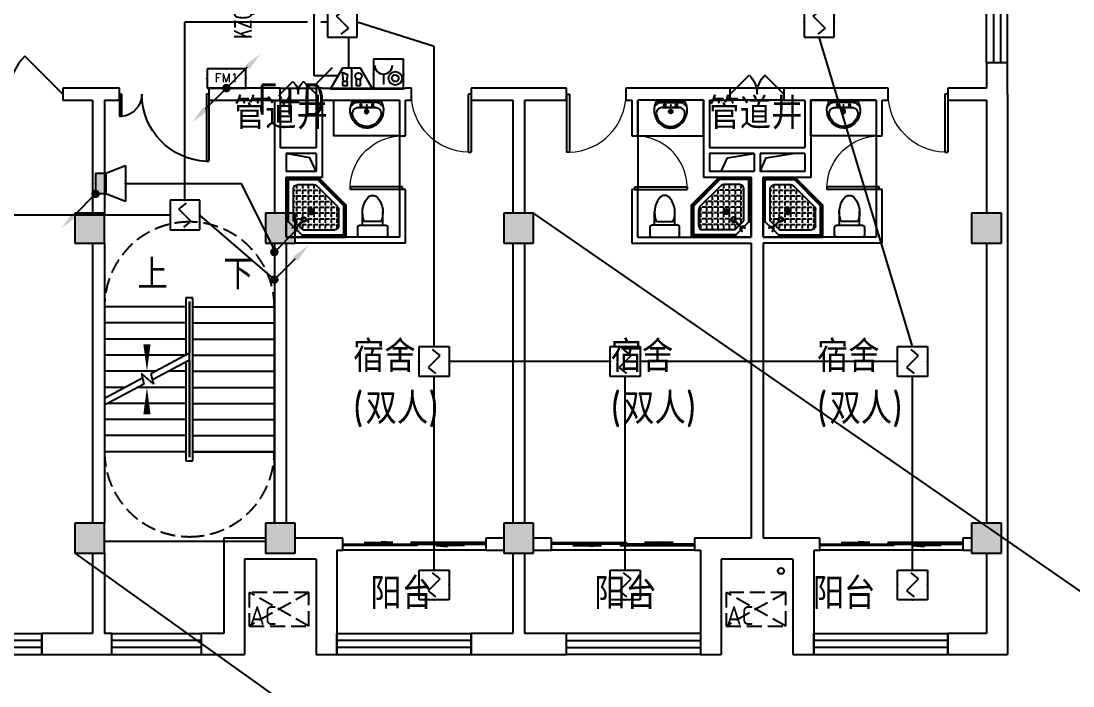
# Model space of a CAD drawing. Extents: x 1725663 to 4653551, y -550461 to 248782.
# Drawn here: x 2376793 to 2394443, y -527366 to -516212 of the extents above; entities that cross this region are included whole.
import ezdxf
from ezdxf.enums import TextEntityAlignment as Align

# ---------------------------------------------------------------- set-up
doc = ezdxf.new("R2010")
doc.units = 0
doc.header["$LTSCALE"] = 1000
doc.linetypes.add('DASH', pattern=[0.35, 0.25, -0.1])
for name, color, linetype in [('0-底图', 7, 'Continuous'), ('0000集水坑', 4, 'Continuous'), ('A-FLOR-STRS', 140, 'Continuous'), ('CLAYER', 7, 'Continuous'), ('COLUMN', 255, 'Continuous'), ('DIM-消防', 3, 'Continuous'), ('DIM_SYMB', 3, 'Continuous'), ('DOOR_FIRE', 4, 'Continuous'), ('EQUIP-广播', 3, 'Continuous'), ('EQUIP-消防', 3, 'Continuous'), ('LWIRE', 4, 'Continuous'), ('PUB_HATCH', 8, 'Continuous'), ('PUB_TEXT', 7, 'Continuous'), ('STAIR', 2, 'Continuous'), ('WALL', 2, 'Continuous'), ('WINDOW', 4, 'Continuous'), ('WIRE-消防', 1, 'Continuous'), ('抗震支吊架', 2, 'Continuous'), ('洁具', 213, 'Continuous'), ('空调外机', 211, 'Continuous')]:
    doc.layers.add(name, color=color, linetype=linetype)
doc.styles.add('_TCH_DIM', font='SIMPLEX', dxfattribs={"width": 0.8, "height": 5, "bigfont": 'HZTXT'})
doc.styles.add('_TEL_DIM', font='SIMPLEX', dxfattribs={"width": 0.8, "height": 3.5, "bigfont": 'HZTXT'})
doc.styles.add('kzcad', font='', dxfattribs={"width": 0.8})
doc.styles.get("Standard").update_dxf_attribs({"font": 'geniso.shx', "bigfont": 'hztxt.shx'})
doc.styles.get('kzcad').set_extended_font_data('SimSun')

# ---------------------------------------------------------------- blocks, each defined once
blk = doc.blocks.new('$Equip$00002649')
for p, q in [((-0.5, 0.5), (-0.5, -0.5)), ((0.5, 0.5), (-0.5, 0.5)), ((-0.2, 0.2), (0.05, 0.4)), ((0.5, -0.5), (0.5, 0.5)), ((0, 0), (-0.2, 0.2)), ((0, 0), (0.2, -0.2)), ((0.2, -0.2), (-0.05, -0.4)), ((-0.5, -0.5), (0.5, -0.5))]:
    blk.add_line(p, q)
at = {"const_width": 0.02}
blk.add_lwpolyline([(-0.5, 0.5), (0.5, 0.5), (0.5, -0.5), (-0.5, -0.5), (-0.5, 0.5), (0.5, 0.5)], dxfattribs=at)
for p in [(0, 0.5), (-0.5, 0), (0.5, 0), (0, -0.5)]:
    blk.add_point(p)
at = {"color": 7, "flags": 1}
for tag, height, p in [('A', 0.00002, (0, 0)), ('B', 0.4, (0.762, -0.208))]:
    blk.add_attdef(tag, text='', height=height, dxfattribs=at).set_placement(p, align=Align.MIDDLE_CENTER)
blk = doc.blocks.new('$equip$00002655')
for p, q in [((-0.5, 1), (-0.5, 0)), ((0.5, 1), (-0.5, 1)), ((0.5, 0), (0.5, 1)), ((-0.169, 0.5), (-0.169, 0.15)), ((-0.5, 0), (0.5, 0))]:
    blk.add_line(p, q)
at = {"const_width": 0.04}
blk.add_lwpolyline([(-0.5, 1), (0.5, 1), (0.5, 0), (-0.5, 0), (-0.5, 1), (0.5, 1)], dxfattribs=at)
for radius in [0.226, 0.113]:
    blk.add_circle((0.227, 0.36), radius)
blk.add_arc((-0.169, 0.8), 0.3, 180, 0)
for p in [(0, 1), (-0.5, 0.5), (0.5, 0.5), (0, 0)]:
    blk.add_point(p)
at = {"color": 7, "flags": 1}
for tag, height, p in [('B', 0.4, (0.762, 0.292)), ('A', 0.00002, (0, 0))]:
    blk.add_attdef(tag, text='', height=height, dxfattribs=at).set_placement(p, align=Align.MIDDLE_CENTER)
blk = doc.blocks.new('$equip$00002679')
for p, q in [((-0.3, 0.699), (-0.703, 0)), ((-0.264, 0.249), (-0.304, 0.569)), ((-0.304, 0.569), (-0.128, 0.489)), ((0.3, 0.699), (-0.3, 0.699)), ((0.3, 0.699), (-0.3, 0.699)), ((-0.128, 0.489), (-0.168, 0.249)), ((0, 0.699), (0, 0)), ((0.703, 0), (0.3, 0.699)), ((-0.703, 0), (0.703, 0)), ((-0.304, 0.249), (-0.304, 0.113)), ((-0.128, 0.249), (-0.304, 0.249)), ((-0.304, 0.113), (-0.128, 0.113)), ((-0.128, 0.113), (-0.128, 0.249)), ((0.174, 0.11), (0.174, 0.338)), ((0.294, 0.11), (0.174, 0.11)), ((0.294, 0.338), (0.294, 0.11))]:
    blk.add_line(p, q)
at = {"const_width": 0.04}
for points in [[(-0.299, 0.699), (0.301, 0.699), (0.703, 0), (-0.702, 0), (-0.299, 0.699), (0.301, 0.699)], [(-0.3, 0.699), (0.3, 0.699), (0.703, 0), (-0.703, 0), (-0.3, 0.699), (0.3, 0.699)]]:
    blk.add_lwpolyline(points, dxfattribs=at)
blk.add_circle((0.234, 0.43), 0.111)
for p in [(0, 0.699), (-0.501, 0.349), (0, 0), (0.502, 0.349)]:
    blk.add_point(p)
at = {"color": 7, "flags": 1}
for tag, height, p in [('B', 0.4, (0.961, 0.299)), ('A', 0.00002, (0, 0))]:
    blk.add_attdef(tag, text='', height=height, dxfattribs=at).set_placement(p, align=Align.MIDDLE_CENTER)
blk = doc.blocks.new('$TelecSys$00000111')
blk.add_line((0.268, 0.268), (-0.268, -0.268))
at = {"color": 7, "style": '_TEL_DIM', "width": 0.8}
blk.add_attdef('N', text='', height=1, dxfattribs=at).set_placement((-0.212, 0.579), align=Align.MIDDLE)
blk = doc.blocks.new('$equip$00002984')
blk.add_hatch(color=256).paths.add_polyline_path([(0.35, 0.35), (0, 0.35), (0, -0.35), (0.35, -0.35)])
for p, q in [((0.35, 0.35), (1, 0.6)), ((1, 0.6), (1, -0.6)), ((0, 0.35), (0, -0.35)), ((0, 0.35), (0.35, 0.35)), ((0.35, 0.35), (0.35, -0.35)), ((0.35, -0.35), (0, -0.35)), ((1, -0.6), (0.35, -0.35))]:
    blk.add_line(p, q)
at = {"const_width": 0.02}
blk.add_lwpolyline([(0.35, 0.35), (0, 0.35), (0, -0.35), (0.35, -0.35), (1, -0.6), (1, 0.6), (0.35, 0.35), (0, 0.35)], dxfattribs=at)
for p in [(0, 0), (0.35, 0.35), (1, 0), (0.35, -0.35)]:
    blk.add_point(p)
at = {"color": 7, "style": '_TEL_DIM', "flags": 1}
for tag in ['A', 'REMARK']:
    blk.add_attdef(tag, text='', height=0.00002, dxfattribs=at).set_placement((0, 0), align=Align.MIDDLE_CENTER)
blk = doc.blocks.new('$TelecSys$00000080')
for p, q in [((-0.7, -0.7), (0, 0)), ((0.104, 0.104), (0.104, 0.104)), ((-0.104, -0.104), (-0.104, -0.104))]:
    blk.add_line(p, q)
at = {"const_width": 0.142}
blk.add_lwpolyline([(0.071, 0, 1), (-0.071, 0, 1)], format="xyb", close=True, dxfattribs=at)
blk.add_solid([(-0.63, -0.77), (-0.77, -0.63), (-1.15, -1.15)])
at = {"width": 0.8, "flags": 9}
blk.add_attdef('A', (0, 0), '', height=0.00002, rotation=180, dxfattribs=at)
blk = doc.blocks.new('$TelecSys$00000079')
for p, q in [((0.7, 0.7), (0, 0)), ((0.104, 0.104), (0.104, 0.104)), ((-0.104, -0.104), (-0.104, -0.104))]:
    blk.add_line(p, q)
at = {"const_width": 0.142}
blk.add_lwpolyline([(-0.071, 0, 1), (0.071, 0, 1)], format="xyb", close=True, dxfattribs=at)
blk.add_solid([(0.63, 0.77), (0.77, 0.63), (1.15, 1.15)])
at = {"width": 0.8, "flags": 9}
blk.add_attdef('A', (0, 0), '', height=0.00002, dxfattribs=at)
blk = doc.blocks.new('2t21gqw')
at = {"layer": '0000集水坑'}
blk.add_circle((103100, -76400), 50, dxfattribs=at)
blk = doc.blocks.new('1F平面-CAD导入_dwg_Drawing4_t3_dwg_$plan$00001613-474159-1F-927810-1F')
at = {"layer": '洁具'}
for p, q in [((-30, 250), (-170, 250)), ((-200, 170), (-430, 170)), ((-260, -140), (-260, 140)), ((-200, -170), (-200, -220)), ((-170, -250), (-30, -250))]:
    blk.add_line(p, q, dxfattribs=at)
for points in [[(-200, 220), (-200, 170), (-200, -170), (-430, -170)], [(0, -220), (0, 220)]]:
    blk.add_lwpolyline(points, dxfattribs=at)
for centre, radius, start, end in [((-170, 220), 30, 90, 180), ((-30, 220), 30, 0, 90), ((-590, 0), 110, 123.4509, 236.5491), ((-413, -227), 398, 67.4505, 126.6381), ((-413, 227), 398, 233.3619, 292.5495), ((-170, -220), 30, 180, 270), ((-30, -220), 30, 270, 0)]:
    blk.add_arc(centre, radius, start, end, dxfattribs=at)
blk = doc.blocks.new('$lvtry$00000169')
at = {"color": 0}
for p, q in [((259, -36), (259, 0)), ((259, -36), (36, -259)), ((276, -120), (120, -276)), ((144, -151), (291, -298)), ((151, -144), (298, -291)), ((259, -24), (976, -24)), ((259, -36), (964, -36)), ((270, -213), (270, -143)), ((276, -120), (808, -120)), ((366, -213), (366, -143)), ((462, -213), (462, -143)), ((558, -213), (558, -143)), ((655, -213), (655, -143)), ((751, -213), (751, -143)), ((847, -213), (847, -143)), ((964, -36), (976, -24)), ((964, -36), (964, -525)), ((976, -24), (976, -530)), ((36, -259), (0, -259)), ((24, -259), (24, -976)), ((36, -259), (36, -964)), ((120, -276), (120, -808)), ((120, -309), (147, -309)), ((173, -309), (173, -239)), ((173, -309), (243, -309)), ((173, -405), (173, -335)), ((183, -213), (205, -213)), ((220, -213), (243, -213)), ((270, -213), (340, -213)), ((270, -263), (270, -239)), ((270, -405), (270, -335)), ((334, -309), (340, -309)), ((366, -213), (436, -213)), ((366, -309), (366, -239)), ((366, -309), (436, -309)), ((366, -405), (366, -335)), ((462, -213), (532, -213)), ((462, -309), (462, -239)), ((462, -309), (532, -309)), ((462, -405), (462, -335)), ((558, -213), (628, -213)), ((558, -309), (558, -239)), ((558, -309), (628, -309)), ((558, -405), (558, -335)), ((655, -213), (725, -213)), ((655, -309), (655, -239)), ((655, -309), (725, -309)), ((655, -405), (655, -335)), ((751, -213), (821, -213)), ((751, -309), (751, -239)), ((751, -309), (821, -309)), ((751, -405), (751, -335)), ((847, -213), (880, -213)), ((847, -309), (847, -239)), ((847, -309), (880, -309)), ((847, -405), (847, -335)), ((880, -192), (880, -460)), ((120, -405), (147, -405)), ((120, -501), (147, -501)), ((173, -405), (243, -405)), ((173, -501), (173, -431)), ((173, -501), (243, -501)), ((173, -598), (173, -528)), ((270, -405), (340, -405)), ((270, -501), (270, -431)), ((270, -501), (340, -501)), ((270, -598), (270, -528)), ((366, -405), (379, -405)), ((366, -501), (366, -431)), ((366, -501), (436, -501)), ((366, -598), (366, -528)), ((462, -405), (532, -405)), ((462, -501), (462, -431)), ((462, -501), (532, -501)), ((462, -598), (462, -528)), ((859, -511), (511, -859)), ((964, -525), (525, -964)), ((558, -405), (628, -405)), ((558, -501), (558, -431)), ((558, -501), (628, -501)), ((558, -598), (558, -528)), ((655, -405), (725, -405)), ((655, -501), (655, -431)), ((655, -501), (725, -501)), ((655, -598), (655, -528)), ((751, -405), (821, -405)), ((751, -501), (751, -431)), ((751, -501), (821, -501)), ((751, -598), (751, -528)), ((847, -405), (880, -405)), ((847, -501), (847, -431)), ((847, -501), (867, -501)), ((964, -525), (976, -530)), ((120, -598), (147, -598)), ((120, -694), (147, -694)), ((173, -598), (243, -598)), ((173, -694), (173, -624)), ((173, -694), (243, -694)), ((270, -598), (340, -598)), ((270, -694), (270, -624)), ((270, -694), (340, -694)), ((366, -598), (436, -598)), ((366, -694), (366, -624)), ((366, -694), (436, -694)), ((462, -598), (532, -598)), ((462, -694), (462, -624)), ((462, -694), (532, -694)), ((976, -530), (530, -976)), ((558, -598), (628, -598)), ((558, -694), (558, -624)), ((558, -694), (628, -694)), ((655, -598), (725, -598)), ((655, -694), (655, -624)), ((655, -694), (676, -694)), ((751, -598), (773, -598)), ((120, -790), (147, -790)), ((173, -790), (173, -720)), ((173, -790), (243, -790)), ((173, -878), (173, -816)), ((192, -880), (460, -880)), ((270, -790), (270, -720)), ((270, -790), (340, -790)), ((270, -880), (270, -816)), ((366, -790), (366, -720)), ((366, -790), (436, -790)), ((366, -880), (366, -816)), ((462, -790), (462, -720)), ((462, -790), (532, -790)), ((462, -880), (462, -816)), ((558, -790), (558, -720)), ((558, -790), (580, -790)), ((36, -964), (24, -976)), ((24, -976), (530, -976)), ((36, -964), (525, -964)), ((525, -964), (530, -976))]:
    blk.add_line(p, q, dxfattribs=at)
blk.add_lwpolyline([(0, 0), (0, -1000), (540, -1000), (1000, -540), (1000, 0)], close=True)
for points in [[(0, 0), (0, -1000)], [(0, 0), (1000, 0)], [(1000, 0), (1000, -540)], [(136, -190), (148, -178), (132, -162), (121, -174)], [(190, -136), (178, -148), (162, -132), (174, -121)], [(1000, -540), (540, -1000)], [(0, -1000), (540, -1000)]]:
    blk.add_lwpolyline(points, close=True, dxfattribs=at)
for radius in [43.8, 31.1]:
    blk.add_circle((416, -428), radius, dxfattribs=at)
for centre, radius, start, end in [((808, -192), 72, 0, 90), ((296, -296), 40.6, 142.583, 128.4197), ((296, -296), 28.6, 145.828, 125.6599), ((808, -460), 72, 315, 0), ((192, -808), 72, 180, 270), ((460, -808), 72, 270, 315)]:
    blk.add_arc(centre, radius, start, end, dxfattribs=at)
for p in [(103, -156, 0), (156, -102, 0), (416, -428, 0)]:
    blk.add_point(p, dxfattribs=at)
blk = doc.blocks.new('$lvtry$00000178')
at = {"color": 0}
for p, q in [((-238, 0), (238, 0)), ((-214, -36), (-272, -91)), ((-180, -23), (180, -23)), ((-142, -105), (140, -105)), ((140, -105), (-142, -105)), ((216, -37), (268, -91))]:
    blk.add_line(p, q, dxfattribs=at)
blk.add_lwpolyline([(-104, -430, 0.224698), (110, -425, 0.348046), (269, -79), (239, 0), (-241, 0), (-271, -79, 0.356844)], format="xyb", close=True, dxfattribs=at)
for centre, radius in [((-100, -65), 16.3), ((1, -172), 31.6), ((100, -65), 16.3)]:
    blk.add_circle(centre, radius, dxfattribs=at)
at = {"color": 0, "lineweight": 13}
blk.add_circle((1, -172), 23, dxfattribs=at)
at = {"color": 0}
for centre, radius, start, end in [((-142, -205), 100, 90, 190.5602), ((-180, -73), 50, 90, 133.181), ((140, -205), 100, 349.4398, 90), ((180, -73), 50, 44.5607, 90), ((-1, -179), 243, 190.5602, 349.4398)]:
    blk.add_arc(centre, radius, start, end, dxfattribs=at)
for p in [(0, -65), (1, -172)]:
    blk.add_point(p, dxfattribs=at)
blk = doc.blocks.new('A$C70365C93')
at = {"layer": '洁具'}
blk.add_lwpolyline([(-1900, 2300), (-1900, 1700), (-800, 1700), (-800, 2300)], close=True, dxfattribs=at)
blk.add_blockref('$lvtry$00000178', (-1350, 2280), dxfattribs=at)
at = {"layer": '洁具', "rotation": 180}
blk.add_blockref('$lvtry$00000169', (0, 0), dxfattribs=at)
at = {"layer": '洁具', "extrusion": (0, 0, -1), "xscale": -1, "zscale": -1, "rotation": 90}
blk.add_blockref('1F平面-CAD导入_dwg_Drawing4_t3_dwg_$plan$00001613-474159-1F-927810-1F', (1450, 0), dxfattribs=at)
blk = doc.blocks.new('A$Cf5a72a1b')
at = {"layer": '空调外机', "linetype": 'DASH'}
for p, q in [((1000, 563), (0, 0)), ((1000, 0), (0, 563))]:
    blk.add_line(p, q, dxfattribs=at)
blk.add_lwpolyline([(1000, 563), (0, 563), (0, 0), (1000, 0)], close=True, dxfattribs=at)
at = {"layer": 'PUB_TEXT'}
blk.add_text('AC', height=315, dxfattribs=at).set_placement((5, 18))
blk = doc.blocks.new('$DorLib2D$00000116')
at = {"color": 0}
for p, q in [((-0.5, 0), (-0.146, 0.354)), ((0.5, 0), (0.146, 0.354))]:
    blk.add_line(p, q, dxfattribs=at)
for centre, start, end in [((-0.5, 0), 0, 45), ((0.5, 0), 135, 180)]:
    blk.add_arc(centre, 0.5, start, end, dxfattribs=at)
blk = doc.blocks.new('$WINLIB2D$00000001')
at = {"color": 0}
for points in [[(-0.5, 0.5), (-0.5, -0.5)], [(-0.5, 0.5), (0.5, 0.5)], [(0.5, -0.5), (0.5, 0.5)], [(0.5, 0.1667), (-0.5, 0.1667)], [(0.5, -0.1667), (-0.5, -0.1667)], [(-0.5, -0.5), (0.5, -0.5)]]:
    blk.add_lwpolyline(points, dxfattribs=at)
blk = doc.blocks.new('$DorLib2D$00000131')
at = {"color": 0, "linetype": 'Continuous'}
for p, q in [((0.15, 0.125), (0.2319, 0.1973)), ((0.2319, 0.1973), (0.2319, 0.125)), ((-0.5, 0.125), (-0.5, 0)), ((0.0192, 0.125), (-0.5, 0.125)), ((0.0192, 0), (0.0192, 0.125)), ((0.35, 0.125), (0.15, 0.125)), ((-0.5, 0), (0.0192, 0)), ((-0.024, 0), (0.5, 0)), ((-0.024, -0.125), (-0.024, 0)), ((0.5, 0), (0.5, -0.125)), ((-0.35, -0.125), (-0.15, -0.125)), ((-0.2319, -0.1973), (-0.2319, -0.125)), ((-0.15, -0.125), (-0.2319, -0.1973)), ((0.5, -0.125), (-0.024, -0.125))]:
    blk.add_line(p, q, dxfattribs=at)
blk = doc.blocks.new('$DorLib2D$00000114')
at = {"color": 0}
blk.add_line((0.5, 0), (-0.207, 0.707), dxfattribs=at)
blk.add_arc((0.5, 0), 1, 135, 180, dxfattribs=at)
blk = doc.blocks.new('$DorLib2D$00000001')
for p, q in [((0.45, 0.975), (0.5, 0.975)), ((0.45, 0), (0.45, 0.975)), ((0.5, 0), (0.5, 0.975)), ((0.5, 0), (0.45, 0))]:
    blk.add_line(p, q)
at = {"lineweight": 13}
blk.add_arc((0.475, 0), 0.975, 91.4693, 180, dxfattribs=at)
blk = doc.blocks.new('$DorLib2D$00000225')
at = {"color": 0}
for p, q in [((0.475, -0.001), (0.475, 0.752)), ((0.475, 0.752), (0.5, 0.752)), ((0.5, -0.001), (0.5, 0.752)), ((-0.5, 0), (-0.5, 0.252)), ((-0.475, 0.252), (-0.5, 0.252)), ((-0.475, 0), (-0.475, 0.252)), ((-0.475, 0), (-0.5, 0)), ((0.475, -0.001), (0.5, -0.001))]:
    blk.add_line(p, q, dxfattribs=at)
for centre, radius, start, end in [((0.505, -0.002), 0.755, 92.2493, 179.7238), ((-0.501, 0.003), 0.251, 359.7899, 84.0974)]:
    blk.add_arc(centre, radius, start, end, dxfattribs=at)
blk = doc.blocks.new('gkhkjk')
at = {"layer": 'PUB_HATCH'}
for points in [[(1589057, -438303.8), (1588557, -438303.8), (1588557, -438803.8), (1589057, -438803.8)], [(1592257, -438303.8), (1591757, -438303.8), (1591757, -438803.8), (1592257, -438803.8)], [(1596257, -438303.8), (1595757, -438303.8), (1595757, -438803.8), (1596257, -438803.8)], [(1604107, -438303.8), (1603607, -438303.8), (1603607, -438803.8), (1604107, -438803.8)], [(1589057, -443503.8), (1588557, -443503.8), (1588557, -444003.8), (1589057, -444003.8)], [(1592257, -443503.8), (1591757, -443503.8), (1591757, -444003.8), (1592257, -444003.8)], [(1596257, -443503.8), (1595757, -443503.8), (1595757, -444003.8), (1596257, -444003.8)], [(1604107, -443503.8), (1603607, -443503.8), (1603607, -444003.8), (1604107, -444003.8)]]:
    blk.add_hatch(color=256, dxfattribs=at).paths.add_polyline_path(points)
for points in [[(1592607, -437603.8), (1592503.4, -437373.6), (1592107, -437303.8)], [(1599407, -437603.8), (1599510.6, -437373.6), (1599957, -437303.8)], [(1600057, -437603.8), (1600160.6, -437373.6), (1600607, -437303.8)]]:
    blk.add_lwpolyline(points)
at = {"layer": 'A-FLOR-STRS'}
for p, q in [((1590542, -439723.8), (1590422, -439723.8)), ((1590422, -439723.8), (1590422, -440684.4)), ((1590482, -439783.8), (1590482, -439783.8)), ((1590482, -439783.8), (1590482, -440652.5)), ((1590482, -440652.5), (1590482, -439783.8)), ((1590542, -442453.8), (1590542, -439723.8)), ((1589057, -439873.8), (1589057, -441411.9)), ((1590422, -439873.8), (1589057, -439873.8)), ((1590482, -439873.8), (1590482, -440652.5)), ((1590482, -442303.8), (1590482, -439873.8)), ((1590482, -439873.8), (1590482, -439873.8)), ((1590542, -439873.8), (1591907, -439873.8)), ((1591907, -442303.8), (1591907, -439873.8)), ((1590422, -440143.8), (1589057, -440143.8)), ((1590542, -440143.8), (1591907, -440143.8)), ((1590422, -440413.8), (1589057, -440413.8)), ((1590542, -440413.8), (1591907, -440413.8)), ((1590422, -440683.8), (1589057, -440683.8)), ((1590482, -440652.5), (1589837.1, -440996.2)), ((1590542, -440683.8), (1591907, -440683.8)), ((1590482, -440765.8), (1589860.5, -441097)), ((1590422, -440797.7), (1590422, -442453.8)), ((1590482, -440765.8), (1590482, -442303.8)), ((1590482, -440765.8), (1590482, -442393.8)), ((1590482, -442393.8), (1590482, -440765.8)), ((1589916.5, -440953.8), (1589057, -440953.8)), ((1589696.1, -441071.3), (1589057, -441411.9)), ((1589877.4, -441170), (1589677.3, -440990.2)), ((1589677.3, -440990.2), (1589719.5, -441172.1)), ((1589837.1, -440996.2), (1589877.4, -441170)), ((1590422, -440953.8), (1590129.1, -440953.8)), ((1590542, -440953.8), (1591907, -440953.8)), ((1589719.5, -441172.1), (1589057, -441525.2)), ((1589409.9, -441223.8), (1589057, -441223.8)), ((1590422, -441223.8), (1589622.5, -441223.8)), ((1590542, -441223.8), (1591907, -441223.8)), ((1589057, -441525.2), (1589057, -442303.8)), ((1590422, -441493.8), (1589115.9, -441493.8)), ((1590542, -441493.8), (1591907, -441493.8)), ((1590422, -441763.8), (1589057, -441763.8)), ((1590542, -441763.8), (1591907, -441763.8)), ((1590422, -442033.8), (1589057, -442033.8)), ((1590542, -442033.8), (1591907, -442033.8)), ((1590422, -442303.8), (1589057, -442303.8)), ((1589057, -442303.8), (1589057, -443503.8)), ((1590422, -442303.8), (1589057, -442303.8)), ((1590542, -442303.8), (1591907, -442303.8)), ((1591907, -442303.8), (1590542, -442303.8)), ((1591907, -443503.8), (1591907, -442303.8)), ((1590422, -442453.8), (1590542, -442453.8)), ((1590482, -442393.8), (1590482, -442393.8)), ((1589057, -443803.8), (1591757, -443803.8))]:
    blk.add_line(p, q, dxfattribs=at)
at = {"layer": 'COLUMN'}
for p, q in [((1589057, -438303.8), (1588557, -438303.8)), ((1588557, -438303.8), (1588557, -438803.8)), ((1589057, -438803.8), (1589057, -438303.8)), ((1592257, -438303.8), (1591757, -438303.8)), ((1591757, -438303.8), (1591757, -438803.8)), ((1592257, -438803.8), (1592257, -438303.8)), ((1596257, -438303.8), (1595757, -438303.8)), ((1595757, -438303.8), (1595757, -438803.8)), ((1596257, -438803.8), (1596257, -438303.8)), ((1604107, -438303.8), (1603607, -438303.8)), ((1603607, -438303.8), (1603607, -438803.8)), ((1604107, -438803.8), (1604107, -438303.8)), ((1588557, -438803.8), (1589057, -438803.8)), ((1591757, -438803.8), (1592257, -438803.8)), ((1595757, -438803.8), (1596257, -438803.8)), ((1603607, -438803.8), (1604107, -438803.8)), ((1589057, -443503.8), (1588557, -443503.8)), ((1588557, -443503.8), (1588557, -444003.8)), ((1589057, -444003.8), (1589057, -443503.8)), ((1592257, -443503.8), (1591757, -443503.8)), ((1591757, -443503.8), (1591757, -444003.8)), ((1592257, -444003.8), (1592257, -443503.8)), ((1596257, -443503.8), (1595757, -443503.8)), ((1595757, -443503.8), (1595757, -444003.8)), ((1596257, -444003.8), (1596257, -443503.8)), ((1604107, -443503.8), (1603607, -443503.8)), ((1603607, -443503.8), (1603607, -444003.8)), ((1604107, -444003.8), (1604107, -443503.8)), ((1588557, -444003.8), (1589057, -444003.8)), ((1591757, -444003.8), (1592257, -444003.8)), ((1595757, -444003.8), (1596257, -444003.8)), ((1603607, -444003.8), (1604107, -444003.8))]:
    blk.add_line(p, q, dxfattribs=at)
at = {"layer": 'DIM_SYMB'}
for points in [[(1589769.5, -439738.8, 0, 0, 0), (1589769.5, -440953.8, 0, 120, 0), (1589769.5, -440503.8, 0, 0, 0)], [(1591194.5, -439738.8, 0, 0, 0), (1591194.5, -443053.8, 0, 0, 0), (1589769.5, -443053.8, 0, 0, 0), (1589769.5, -441223.8, 0, 120, 0), (1589769.5, -441673.8, 0, 0, 0)]]:
    blk.add_lwpolyline(points, format="xyseb", dxfattribs=at)
at = {"layer": 'DOOR_FIRE'}
for p, q in [((1592007, -436203.8), (1592607, -436203.8)), ((1600457, -436203.8), (1599557, -436203.8)), ((1592007, -436403.8), (1592607, -436403.8)), ((1600457, -436403.8), (1599557, -436403.8))]:
    blk.add_line(p, q, dxfattribs=at)
at = {"layer": 'STAIR', "color": 9, "linetype": 'DASH'}
for p, q in [((1590482, -438448.8), (1590482, -438448.8)), ((1590482, -443728.8), (1590482, -443728.8))]:
    blk.add_line(p, q, dxfattribs=at)
for points in [[(1589057, -439873.8, -0.4142136), (1590482, -438448.8)], [(1591907, -439873.8, 0.4142136), (1590482, -438448.8)], [(1589057, -442303.8, 0.4142136), (1590482, -443728.8)], [(1591907, -442303.8, -0.4142136), (1590482, -443728.8)]]:
    blk.add_lwpolyline(points, format="xyb", dxfattribs=at)
at = {"layer": 'WALL'}
for p, q in [((1604207, -435778.8), (1603857, -435778.8)), ((1603857, -435778.8), (1603857, -436203.8)), ((1604207, -436303.8), (1604207, -435778.8)), ((1588957, -436203.8), (1588357, -436203.8)), ((1588357, -436203.8), (1588357, -436403.8)), ((1589307, -436203.8), (1588957, -436203.8)), ((1589307, -436403.8), (1589307, -436203.8)), ((1592007, -436203.8), (1590807, -436203.8)), ((1590807, -436203.8), (1590807, -436403.8)), ((1592007, -436403.8), (1592007, -436203.8)), ((1592707, -436203.8), (1592607, -436203.8)), ((1592607, -436203.8), (1592607, -436403.8)), ((1592707, -436203.8), (1594107, -436203.8)), ((1594207, -436203.8), (1594107, -436203.8)), ((1594207, -436403.8), (1594207, -436203.8)), ((1596007, -436203.8), (1595207, -436203.8)), ((1595207, -436203.8), (1595207, -436403.8)), ((1596807, -436203.8), (1596007, -436203.8)), ((1596807, -436403.8), (1596807, -436203.8)), ((1597907, -436203.8), (1597807, -436203.8)), ((1597807, -436203.8), (1597807, -436403.8)), ((1599107, -436203.8), (1597907, -436203.8)), ((1599557, -436203.8), (1599107, -436203.8)), ((1599557, -436403.8), (1599557, -436203.8)), ((1600907, -436203.8), (1600457, -436203.8)), ((1600457, -436203.8), (1600457, -436403.8)), ((1602107, -436203.8), (1600907, -436203.8)), ((1602207, -436203.8), (1602107, -436203.8)), ((1602207, -436403.8), (1602207, -436203.8)), ((1603857, -436203.8), (1603207, -436203.8)), ((1603207, -436203.8), (1603207, -436403.8)), ((1604207, -436303.8), (1604207, -438553.8)), ((1588357, -436403.8), (1588857, -436403.8)), ((1588857, -436403.8), (1588857, -438303.8)), ((1589057, -436403.8), (1589307, -436403.8)), ((1589057, -436403.8), (1589057, -438303.8)), ((1590807, -436403.8), (1591907, -436403.8)), ((1591907, -436403.8), (1591907, -437203.8)), ((1592007, -436403.8), (1592007, -437203.8)), ((1592607, -436403.8), (1592607, -437203.8)), ((1592707, -436403.8), (1594007, -436403.8)), ((1592707, -436403.8), (1592707, -437203.8)), ((1594007, -436403.8), (1594007, -437003.8)), ((1594107, -436403.8), (1594207, -436403.8)), ((1594107, -437003.8), (1594107, -436403.8)), ((1595207, -436403.8), (1595907, -436403.8)), ((1595907, -436403.8), (1595907, -438303.8)), ((1596107, -436403.8), (1596807, -436403.8)), ((1596107, -436403.8), (1596107, -438303.8)), ((1597807, -436403.8), (1597907, -436403.8)), ((1597907, -436403.8), (1597907, -437003.8)), ((1599107, -436403.8), (1598007, -436403.8)), ((1598007, -437003.8), (1598007, -436403.8)), ((1599107, -436403.8), (1599107, -437203.8)), ((1599207, -436403.8), (1599557, -436403.8)), ((1599207, -436403.8), (1599207, -437203.8)), ((1600457, -436403.8), (1600807, -436403.8)), ((1600807, -436403.8), (1600807, -437203.8)), ((1602007, -436403.8), (1600907, -436403.8)), ((1600907, -436403.8), (1600907, -437203.8)), ((1602007, -436403.8), (1602007, -437003.8)), ((1602107, -437003.8), (1602107, -436403.8)), ((1602107, -436403.8), (1602207, -436403.8)), ((1603207, -436403.8), (1603857, -436403.8)), ((1603857, -436403.8), (1603857, -438303.8)), ((1594007, -437003.8), (1594107, -437003.8)), ((1597907, -437003.8), (1598007, -437003.8)), ((1602007, -437003.8), (1602107, -437003.8)), ((1591907, -437203.8), (1591907, -437603.8)), ((1592607, -437203.8), (1592007, -437203.8)), ((1592107, -437303.8), (1592107, -437603.8)), ((1592607, -437303.8), (1592107, -437303.8)), ((1592607, -437303.8), (1592607, -437603.8)), ((1592707, -437203.8), (1592707, -437703.8)), ((1599107, -437203.8), (1599107, -437703.8)), ((1600007, -437203.8), (1599207, -437203.8)), ((1599957, -437303.8), (1599207, -437303.8)), ((1599207, -437303.8), (1599207, -437603.8)), ((1599957, -437303.8), (1599957, -437603.8)), ((1600807, -437203.8), (1600007, -437203.8)), ((1600807, -437303.8), (1600057, -437303.8)), ((1600057, -437303.8), (1600057, -437603.8)), ((1600807, -437303.8), (1600807, -437603.8)), ((1600907, -437203.8), (1600907, -437703.8)), ((1591907, -437603.8), (1591907, -438303.8)), ((1592607, -437603.8), (1592107, -437603.8)), ((1592107, -437703.8), (1592107, -438303.8)), ((1592707, -437703.8), (1592107, -437703.8)), ((1599907, -437703.8), (1599107, -437703.8)), ((1599957, -437603.8), (1599207, -437603.8)), ((1599907, -437703.8), (1599907, -438703.8)), ((1600807, -437603.8), (1600057, -437603.8)), ((1600107, -437703.8), (1600107, -438703.8)), ((1600907, -437703.8), (1600107, -437703.8)), ((1594107, -437903.8), (1594007, -437903.8)), ((1594007, -437903.8), (1594007, -438703.8)), ((1594107, -438803.8), (1594107, -437903.8)), ((1598007, -437903.8), (1597907, -437903.8)), ((1597907, -437903.8), (1597907, -438803.8)), ((1598007, -438703.8), (1598007, -437903.8)), ((1602107, -437903.8), (1602007, -437903.8)), ((1602007, -437903.8), (1602007, -438703.8)), ((1602107, -438803.8), (1602107, -437903.8)), ((1604207, -438553.8), (1604207, -443903.8)), ((1594007, -438703.8), (1592257, -438703.8)), ((1598007, -438703.8), (1599907, -438703.8)), ((1602007, -438703.8), (1600107, -438703.8)), ((1588857, -438803.8), (1588857, -443503.8)), ((1589057, -438803.8), (1589057, -443503.8)), ((1591907, -438803.8), (1591907, -443503.8)), ((1592107, -438803.8), (1592107, -443503.8)), ((1594107, -438803.8), (1592257, -438803.8)), ((1595907, -438803.8), (1595907, -443503.8)), ((1596107, -438803.8), (1596107, -443503.8)), ((1597907, -438803.8), (1599907, -438803.8)), ((1599907, -438803.8), (1599907, -443753.8)), ((1602107, -438803.8), (1600107, -438803.8)), ((1600107, -438803.8), (1600107, -443753.8)), ((1603857, -438803.8), (1603857, -443503.8)), ((1591757, -443753.8), (1591057, -443753.8)), ((1591057, -443753.8), (1591057, -445353.8)), ((1592707, -443753.8), (1592257, -443753.8)), ((1593057, -443753.8), (1592707, -443753.8)), ((1593057, -443953.8), (1593057, -443753.8)), ((1595757, -443753.8), (1595457, -443753.8)), ((1595457, -443753.8), (1595457, -443953.8)), ((1596557, -443753.8), (1596257, -443753.8)), ((1596557, -443953.8), (1596557, -443753.8)), ((1599307, -443753.8), (1598957, -443753.8)), ((1598957, -443753.8), (1598957, -443953.8)), ((1599907, -443753.8), (1599307, -443753.8)), ((1600707, -443753.8), (1600107, -443753.8)), ((1601057, -443753.8), (1600707, -443753.8)), ((1601057, -443953.8), (1601057, -443753.8)), ((1603607, -443753.8), (1603457, -443753.8)), ((1603457, -443753.8), (1603457, -443953.8)), ((1588857, -444003.8), (1588857, -445353.8)), ((1589057, -444003.8), (1589057, -445353.8)), ((1592957, -443953.8), (1592957, -445353.8)), ((1592957, -443953.8), (1593057, -443953.8)), ((1595457, -443953.8), (1595757, -443953.8)), ((1595907, -444003.8), (1595907, -445353.8)), ((1596107, -444003.8), (1596107, -445353.8)), ((1596257, -443953.8), (1596557, -443953.8)), ((1598957, -443953.8), (1599057, -443953.8)), ((1599057, -443953.8), (1599057, -445353.8)), ((1600957, -443953.8), (1600957, -445353.8)), ((1600957, -443953.8), (1601057, -443953.8)), ((1603457, -443953.8), (1603607, -443953.8)), ((1603857, -444003.8), (1603857, -445353.8)), ((1604207, -443903.8), (1604207, -445703.8)), ((1592007, -444103.8), (1591407, -444103.8)), ((1591407, -444103.8), (1591407, -445703.8)), ((1592607, -444103.8), (1592007, -444103.8)), ((1592607, -444103.8), (1592607, -445703.8)), ((1599407, -444103.8), (1599407, -445703.8)), ((1600007, -444103.8), (1599407, -444103.8)), ((1600607, -444103.8), (1600007, -444103.8)), ((1600607, -444103.8), (1600607, -445703.8)), ((1588857, -445353.8), (1588007, -445353.8)), ((1588007, -445353.8), (1588007, -445703.8)), ((1589181.9, -445353.8), (1589057, -445353.8)), ((1589181.9, -445703.8), (1589181.9, -445353.8)), ((1591057, -445353.8), (1590682, -445353.8)), ((1590682, -445353.8), (1590682, -445703.8)), ((1592957, -445703.8), (1592957, -445353.8)), ((1595907, -445353.8), (1595207, -445353.8)), ((1595207, -445353.8), (1595207, -445703.8)), ((1596807, -445353.8), (1596107, -445353.8)), ((1596807, -445703.8), (1596807, -445353.8)), ((1599057, -445353.8), (1599057, -445703.8)), ((1600957, -445703.8), (1600957, -445353.8)), ((1603857, -445353.8), (1603207, -445353.8)), ((1603207, -445353.8), (1603207, -445703.8)), ((1588007, -445703.8), (1588957, -445703.8)), ((1588957, -445703.8), (1589181.9, -445703.8)), ((1590682, -445703.8), (1591407, -445703.8)), ((1592607, -445703.8), (1592957, -445703.8)), ((1595207, -445703.8), (1596007, -445703.8)), ((1596007, -445703.8), (1596807, -445703.8)), ((1599057, -445703.8), (1599407, -445703.8)), ((1600607, -445703.8), (1600957, -445703.8)), ((1603207, -445703.8), (1604207, -445703.8))]:
    blk.add_line(p, q, dxfattribs=at)
at = {"layer": 'WINDOW'}
for p, q in [((1594007, -437003.8), (1594007, -437903.8)), ((1598007, -437003.8), (1598007, -437903.8)), ((1602007, -437003.8), (1602007, -437903.8)), ((1595457, -443953.8), (1593057, -443953.8)), ((1598957, -443953.8), (1596557, -443953.8)), ((1603457, -443953.8), (1601057, -443953.8))]:
    blk.add_line(p, q, dxfattribs=at)
for name, p in [('2t21gqw', (1497307, -367903.8)), ('A$C70365C93', (1599907, -438703.8)), ('A$Cf5a72a1b', (1591487, -445227.3)), ('A$Cf5a72a1b', (1599487, -445227.3))]:
    blk.add_blockref(name, p)
at = {"xscale": -1, "rotation": 359.9999999999999}
for p in [(1592107, -438703.8), (1600107, -438703.8)]:
    blk.add_blockref('A$C70365C93', p, dxfattribs=at)
at = {"layer": 'DOOR_FIRE', "zscale": 200}
for name, p, xscale, yscale, rotation in [('$DorLib2D$00000114', (1587907, -436303.8), -900, -900, 180), ('$DorLib2D$00000116', (1600007, -436303.8), 900, -900, 179.9999999994664), ('$DorLib2D$00000225', (1590057, -436303.8), -1500, 1500, 180)]:
    blk.add_blockref(name, p, dxfattribs=dict(at, xscale=xscale, yscale=yscale, rotation=rotation))
at = {"layer": 'DOOR_FIRE', "xscale": -600, "yscale": 600, "zscale": 200}
blk.add_blockref('$DorLib2D$00000116', (1592307, -436303.8), dxfattribs=at)
at = {"layer": 'WINDOW'}
for name, p, xscale, yscale, zscale, rotation in [('$WINLIB2D$00000001', (1604032, -435078.8), -1400, 350, -1400, 269.9999999999944), ('$DorLib2D$00000001', (1594057, -437453.8), 900, -900, 900, 270), ('$DorLib2D$00000001', (1597957, -437453.8), 900, 900, 900, 270), ('$DorLib2D$00000001', (1602057, -437453.8), 900, -900, 900, 270), ('$DorLib2D$00000131', (1594257, -443853.8), -2400, 200, -2400, 180), ('$DorLib2D$00000131', (1597757, -443853.8), 2400, 200, 2400, 180), ('$DorLib2D$00000131', (1602257, -443853.8), -2400, 200, -2400, 180), ('$WINLIB2D$00000001', (1586882, -445528.8), -2249.999999993481, -350, -2249.999999993481, 180), ('$WINLIB2D$00000001', (1589932, -445528.8), -1500.092589734973, 350, -1500.092589734973, 180), ('$WINLIB2D$00000001', (1594082, -445528.8), -2249.999999993481, -350, -2249.999999993481, 180), ('$WINLIB2D$00000001', (1597932, -445528.8), 2249.999999993481, -350, 2249.999999993481, 180), ('$WINLIB2D$00000001', (1602082, -445528.8), -2249.999999993481, -350, -2249.999999993481, 180)]:
    blk.add_blockref(name, p, dxfattribs=dict(at, xscale=xscale, yscale=yscale, zscale=zscale, rotation=rotation))
at = {"layer": 'WINDOW', "yscale": -1000}
for p, xscale, zscale in [((1594707, -436303.8), 1000, 1000), ((1597307, -436303.8), -1000, -1000), ((1602707, -436303.8), 1000, 1000)]:
    blk.add_blockref('$DorLib2D$00000001', p, dxfattribs=dict(at, xscale=xscale, zscale=zscale))
at = {"layer": 'CLAYER'}
for p in [(1591227.3, -436890.8), (1599192.3, -436890.8)]:
    blk.add_text('管道井', height=525, dxfattribs=at).set_placement(p)
at = {"layer": 'PUB_TEXT', "color": 7, "style": '_TCH_DIM'}
for s, p in [('上', (1589613.1, -439581.3)), ('下', (1591052.1, -439581.3))]:
    blk.add_text(s, height=506.4, dxfattribs=at).set_placement(p)
at = {"layer": 'PUB_TEXT'}
for s, p in [('宿舍', (1593228.1, -440967.6)), ('宿舍', (1597550.3, -440967.6)), ('宿舍', (1601012.2, -440967.6)), ('(', (1593228.1, -441839.7)), ('双人', (1593438.1, -441839.7)), (')', (1594488.1, -441839.7)), ('(', (1597550.3, -441839.7)), ('双人', (1597760.3, -441839.7)), (')', (1598810.3, -441839.7)), ('(', (1601012.2, -441839.7)), ('双人', (1601222.2, -441839.7)), (')', (1602272.2, -441839.7)), ('阳台', (1593518, -444941.9)), ('阳台', (1597274.5, -444941.9)), ('阳台', (1600941.5, -444941.9))]:
    blk.add_text(s, height=525, dxfattribs=at).set_placement(p)
blk = doc.blocks.new('$equip$00001926')
for p, q in [((0.65, 0.65), (-0.65, 0.65)), ((-0.65, 0.65), (-0.65, 0)), ((0.65, 0), (0.65, 0.65)), ((-0.65, 0), (0.65, 0))]:
    blk.add_line(p, q)
for p in [(0, 0.65), (-0.65, 0.325), (0, 0), (0.65, 0.325)]:
    blk.add_point(p)
at = {"color": 7, "style": '_TEL_DIM'}
blk.add_attdef('$TEXT$', text='', height=0.3, dxfattribs=at).set_placement((0.006, 0.343), align=Align.MIDDLE_CENTER)
at = {"color": 7, "style": '_TEL_DIM', "flags": 1}
blk.add_attdef('A', text='', height=0.00002, dxfattribs=at).set_placement((0, 0), align=Align.MIDDLE_CENTER)
blk = doc.blocks.new('fdsfdg')
for p in [(22068, 21107), (22068, 21107), (22068, 21107), (21743, 20944), (21743, 20944), (21743, 20944), (22393, 20944), (22393, 20944), (22393, 20944), (22068, 20782), (22068, 20782), (22068, 20782)]:
    blk.add_point(p)
at = {"xscale": 500, "yscale": 500, "zscale": 500}
blk.add_blockref('$equip$00001926', (22068, 20782), dxfattribs=at).add_auto_attribs({'$TEXT$': 'FM1'})
at = {"color": 7, "style": '_TEL_DIM', "flags": 1}
for tag in ['REMARK', 'A', 'REMARK', 'A', 'A', 'REMARK']:
    blk.add_attdef(tag, text='', height=0.01, dxfattribs=at).set_placement((22068, 20782), align=Align.MIDDLE_CENTER)
blk = doc.blocks.new('$equip_U$00000187(WIN7-PC-dian)')
for p in [(0, 0.65), (-0.65, 0.325), (0, 0), (0.65, 0.325)]:
    blk.add_point(p)
at = {"xscale": 0.002, "yscale": 0.002, "zscale": 0.002}
blk.add_blockref('fdsfdg', (-44.135, -41.563), dxfattribs=at)
at = {"color": 7, "style": '_TEL_DIM', "flags": 1}
for tag in ['A', 'REMARK']:
    blk.add_attdef(tag, text='', height=0.00002, dxfattribs=at).set_placement((0, 0), align=Align.MIDDLE_CENTER)

msp = doc.modelspace()

# ---------------------------------------------------------------- linework, layer by layer
at = {"layer": '0-底图'}
for p, q in [((2403311, -531819), (2385393, -519437)), ((2377693, -525137), (2395611, -537919))]:
    msp.add_line(p, q, dxfattribs=at)
at = {"layer": 'WIRE-消防'}
for p, q in [((2381710, -517132), (2381710, -515765)), ((2379543, -519217, 4200), (2379543, -516232)), ((2381597, -516232), (2379543, -516232)), ((2381935, -516232), (2381822, -516232)), ((2383724, -516639, 4200), (2382435, -516232)), ((2382295, -517003), (2382295, -516482)), ((2391751, -521674, 4200), (2390185, -516482)), ((2383724, -521674, 4200), (2383724, -516639, 4200)), ((2382113, -517132), (2381710, -517132)), ((2378543, -518937), (2380493, -518937)), ((2381043, -520051), (2380493, -518937)), ((2379293, -519467, 4200), (2375513, -519467, 4200)), ((2381007, -520515), (2379793, -519467, 4200)), ((2386679, -521924, 4200), (2383974, -521924, 4200)), ((2391501, -521924, 4200), (2387179, -521924, 4200)), ((2383724, -525421, 4200), (2383724, -522174, 4200)), ((2386929, -525421, 4200), (2386929, -522174, 4200)), ((2391751, -525421, 4200), (2391751, -522174, 4200))]:
    msp.add_line(p, q, dxfattribs=at)

# ---------------------------------------------------------------- block references
at = {"layer": '0-底图'}
msp.add_blockref('gkhkjk', (789136, -81133), dxfattribs=at)
at = {"layer": 'DIM-消防'}
ref = msp.add_blockref('$TelecSys$00000111', (2381877, -517132), dxfattribs=dict(at, xscale=500, yscale=500, zscale=500))
ref.add_attrib('N', 'F+D', dxfattribs={"layer": '0', "color": 7, "height": 500, "style": '_TEL_DIM', "width": 0.8}).set_placement((2381329, -517532), align=Align.MIDDLE)
at = {"layer": 'EQUIP-广播', "xscale": 500, "yscale": 500, "zscale": 500}
msp.add_blockref('$equip$00002984', (2378043, -518937), dxfattribs=at)
at = {"layer": 'EQUIP-消防', "xscale": 500, "yscale": 500, "zscale": 500}
for name, p in [('$Equip$00002649', (2382185, -516232)), ('$Equip$00002649', (2390185, -516232)), ('$equip$00002655', (2382959, -517352)), ('$equip_U$00000187(WIN7-PC-dian)', (2380238, -517337)), ('$equip$00002679', (2382337, -517352)), ('$Equip$00002649', (2379543, -519467, 4200))]:
    msp.add_blockref(name, p, dxfattribs=at)
at = {"layer": 'EQUIP-消防', "xscale": -500, "yscale": 500, "zscale": 500, "rotation": 180}
for p in [(2383724, -521924, 4200), (2386929, -521924, 4200), (2391751, -521924, 4200), (2383724, -525671, 4200), (2386929, -525671, 4200), (2391751, -525671, 4200)]:
    msp.add_blockref('$Equip$00002649', p, dxfattribs=at)
at = {"layer": 'LWIRE', "xscale": 500, "yscale": 500, "zscale": 500}
for name, p in [('$TelecSys$00000079', (2380238, -517337)), ('$TelecSys$00000080', (2380238, -517337)), ('$TelecSys$00000080', (2378043, -519112)), ('$TelecSys$00000079', (2381043, -520087)), ('$TelecSys$00000079', (2381043, -520550))]:
    msp.add_blockref(name, p, dxfattribs=at)

# ---------------------------------------------------------------- texts
at = {"layer": '抗震支吊架', "color": 2, "style": 'kzcad', "width": 0.8}
msp.add_text('KZQ-200*2-T', height=300, rotation=89.8854, dxfattribs=at).set_placement((2380666, -515614), align=Align.CENTER)

doc.saveas('drawing.dxf')
